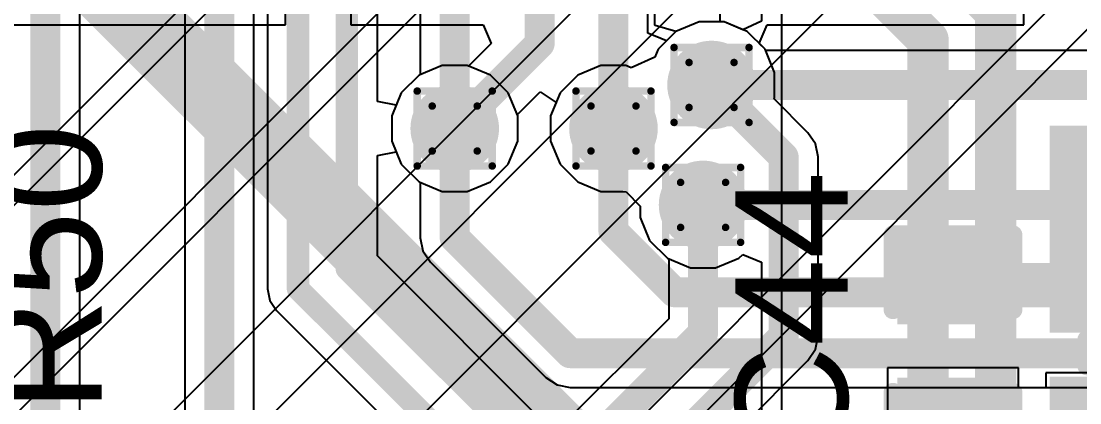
# Model space of a CAD drawing. Header units: inches. Extents: x -6 to 5433, y -4 to 5447.
# Drawn here: x 15.55 to 22.72, y 22.36 to 24.94 of the extents above; entities that cross this region are included whole.
import ezdxf

# ---------------------------------------------------------------- set-up
doc = ezdxf.new("R2010")
doc.units = ezdxf.units.IN
for name, color, linetype in [('Bottom Layer', 5, 'Continuous'), ('Drill Drawing', 1, 'Continuous'), ('Ground', 16, 'Continuous'), ('Power', 76, 'Continuous'), ('Top Layer', 1, 'Continuous'), ('Top Overlay', 2, 'Continuous'), ('Top Paste', 8, 'Continuous'), ('Top Solder', 216, 'Continuous'), ('Via Holes', 16, 'Continuous')]:
    doc.layers.add(name, color=color, linetype=linetype)
doc.styles.add('Arial', font='', dxfattribs={"height": 0.2})
doc.styles.get('Arial').set_extended_font_data('Arial')

# ---------------------------------------------------------------- blocks, each defined once
blk = doc.blocks.new('TL3340AF160QG_33')
at = {"layer": 'Top Solder'}
blk.add_line((0.7722, 1.9528), (-5441.5052, 5436.5959), dxfattribs=at)
blk = doc.blocks.new('SMD3225_4P_36')
at = {"layer": 'Top Layer'}
for points in [[(-1.8, 1.45), (-0.4, 1.45), (-0.4, 0.25), (-1.8, 0.25)], [(0.4, 1.45), (1.8, 1.45), (1.8, 0.25), (0.4, 0.25)], [(-1.8, -0.25), (-0.4, -0.25), (-0.4, -1.45), (-1.8, -1.45)], [(0.4, -0.25), (1.8, -0.25), (1.8, -1.45), (0.4, -1.45)]]:
    blk.add_hatch(color=1, dxfattribs=at).paths.add_polyline_path(points)
at = {"layer": 'Top Paste'}
for points in [[(-1.8, 1.45), (-0.4, 1.45), (-0.4, 0.25), (-1.8, 0.25)], [(0.4, 1.45), (1.8, 1.45), (1.8, 0.25), (0.4, 0.25)], [(-1.8, -0.25), (-0.4, -0.25), (-0.4, -1.45), (-1.8, -1.45)], [(0.4, -0.25), (1.8, -0.25), (1.8, -1.45), (0.4, -1.45)]]:
    blk.add_hatch(color=8, dxfattribs=at).paths.add_polyline_path(points)
at = {"layer": 'Top Solder'}
for points in [[(-1.9016, 1.5516), (-0.2984, 1.5516), (-0.2984, 0.1484), (-1.9016, 0.1484)], [(0.2984, 1.5516), (1.9016, 1.5516), (1.9016, 0.1484), (0.2984, 0.1484)], [(-1.9016, -0.1484), (-0.2984, -0.1484), (-0.2984, -1.5516), (-1.9016, -1.5516)], [(0.2984, -0.1484), (1.9016, -0.1484), (1.9016, -1.5516), (0.2984, -1.5516)]]:
    blk.add_hatch(color=216, dxfattribs=at).paths.add_polyline_path(points)
at = {"layer": 'Top Overlay'}
for points in [[(0.1778, 1.2954, 0.127, 0.127, 0), (-0.2032, 1.2954, 0.127, 0.127, 0)], [(-1.651, 0.0762, 0.127, 0.127, 0), (-1.651, -0.1016, 0.127, 0.127, 0)], [(1.651, 0.0762, 0.127, 0.127, 0), (1.651, -0.1016, 0.127, 0.127, 0)], [(-2.0828, -0.7112, 0.127, 0.127, 0), (-2.0828, -0.9652, 0.127, 0.127, 0)], [(-1.9558, -0.8382, 0.127, 0.127, 0), (-2.0828, -0.7112, 0.127, 0.127, 0)], [(-1.9558, -0.8382, 0.127, 0.127, 0), (-2.0828, -0.9652, 0.127, 0.127, 0)], [(0.1778, -1.2954, 0.127, 0.127, 0), (-0.2032, -1.2954, 0.127, 0.127, 0)]]:
    blk.add_lwpolyline(points, format="xyseb", dxfattribs=at)
for points in [[(-0.2349, 1.2954, 0.0635, 0.0635, 1), (-0.1714, 1.2954, 0.0635, 0.0635, 1)], [(0.1461, 1.2954, 0.0635, 0.0635, 1), (0.2095, 1.2954, 0.0635, 0.0635, 1)], [(-1.6827, 0.0762, 0.0635, 0.0635, 1), (-1.6193, 0.0762, 0.0635, 0.0635, 1)], [(1.6193, 0.0762, 0.0635, 0.0635, 1), (1.6827, 0.0762, 0.0635, 0.0635, 1)], [(-1.6827, -0.1016, 0.0635, 0.0635, 1), (-1.6193, -0.1016, 0.0635, 0.0635, 1)], [(1.6193, -0.1016, 0.0635, 0.0635, 1), (1.6827, -0.1016, 0.0635, 0.0635, 1)], [(-2.1145, -0.7112, 0.0635, 0.0635, 1), (-2.0511, -0.7112, 0.0635, 0.0635, 1)], [(-2.1145, -0.7112, 0.0635, 0.0635, 1), (-2.0511, -0.7112, 0.0635, 0.0635, 1)], [(-1.9875, -0.8382, 0.0635, 0.0635, 1), (-1.9241, -0.8382, 0.0635, 0.0635, 1)], [(-1.9875, -0.8382, 0.0635, 0.0635, 1), (-1.9241, -0.8382, 0.0635, 0.0635, 1)], [(-2.1145, -0.9652, 0.0635, 0.0635, 1), (-2.0511, -0.9652, 0.0635, 0.0635, 1)], [(-2.1145, -0.9652, 0.0635, 0.0635, 1), (-2.0511, -0.9652, 0.0635, 0.0635, 1)], [(-0.2349, -1.2954, 0.0635, 0.0635, 1), (-0.1714, -1.2954, 0.0635, 0.0635, 1)], [(0.1461, -1.2954, 0.0635, 0.0635, 1), (0.2095, -1.2954, 0.0635, 0.0635, 1)]]:
    blk.add_lwpolyline(points, format="xyseb", close=True, dxfattribs=at)
blk = doc.blocks.new('WQFN_30_EP_2_5_4_5__43')
at = {"layer": 'Top Solder'}
for p in [(-0.8186, 1.9036), (0.6841, 1.9024), (-1.4658, 1.6525), (1.4499, 1.6459), (1.0303, -1.946), (-1.4501, -1.9542), (-0.9382, -2.4882), (0.6841, -2.4976)]:
    blk.add_line(p, (-5421.1797, -5430.6074), dxfattribs=at)
blk = doc.blocks.new('C___0402_189')
at = {"layer": 'Top Layer'}
for points in [[(-0.6985, -0.3175), (-0.6985, 0.3175), (-0.2413, 0.3175), (-0.2413, -0.3175)], [(0.2413, -0.3175), (0.2413, 0.3175), (0.6985, 0.3175), (0.6985, -0.3175)]]:
    blk.add_hatch(color=1, dxfattribs=at).paths.add_polyline_path(points)
at = {"layer": 'Top Paste'}
for points in [[(-0.6985, -0.3175), (-0.6985, 0.3175), (-0.2413, 0.3175), (-0.2413, -0.3175)], [(0.2413, -0.3175), (0.2413, 0.3175), (0.6985, 0.3175), (0.6985, -0.3175)]]:
    blk.add_hatch(color=8, dxfattribs=at).paths.add_polyline_path(points)
at = {"layer": 'Top Solder'}
for points in [[(-0.7585, -0.3775), (-0.7585, 0.3775), (-0.1813, 0.3775), (-0.1813, -0.3775)], [(0.1813, -0.3775), (0.1813, 0.3775), (0.7585, 0.3775), (0.7585, -0.3775)]]:
    blk.add_hatch(color=216, dxfattribs=at).paths.add_polyline_path(points)
at = {"layer": 'Top Overlay'}
for points in [[(-0.2794, 0.4064, 0.127, 0.127, 0), (-0.7874, 0.4064, 0.127, 0.127, 0)], [(-0.7874, -0.4064, 0.127, 0.127, 0), (-0.7874, 0.4064, 0.127, 0.127, 0)], [(0.7874, 0.4064, 0.127, 0.127, 0), (0.2794, 0.4064, 0.127, 0.127, 0)], [(0.7874, -0.4064, 0.127, 0.127, 0), (0.7874, 0.4064, 0.127, 0.127, 0)], [(-0.2794, -0.4064, 0.127, 0.127, 0), (-0.7874, -0.4064, 0.127, 0.127, 0)], [(0.7874, -0.4064, 0.127, 0.127, 0), (0.2794, -0.4064, 0.127, 0.127, 0)]]:
    blk.add_lwpolyline(points, format="xyseb", dxfattribs=at)
for points in [[(-0.8191, 0.4064, 0.0635, 0.0635, 1), (-0.7556, 0.4064, 0.0635, 0.0635, 1)], [(-0.8191, 0.4064, 0.0635, 0.0635, 1), (-0.7556, 0.4064, 0.0635, 0.0635, 1)], [(-0.3111, 0.4064, 0.0635, 0.0635, 1), (-0.2477, 0.4064, 0.0635, 0.0635, 1)], [(0.2477, 0.4064, 0.0635, 0.0635, 1), (0.3111, 0.4064, 0.0635, 0.0635, 1)], [(0.7556, 0.4064, 0.0635, 0.0635, 1), (0.8191, 0.4064, 0.0635, 0.0635, 1)], [(0.7556, 0.4064, 0.0635, 0.0635, 1), (0.8191, 0.4064, 0.0635, 0.0635, 1)], [(-0.8191, -0.4064, 0.0635, 0.0635, 1), (-0.7556, -0.4064, 0.0635, 0.0635, 1)], [(-0.8191, -0.4064, 0.0635, 0.0635, 1), (-0.7556, -0.4064, 0.0635, 0.0635, 1)], [(-0.3111, -0.4064, 0.0635, 0.0635, 1), (-0.2477, -0.4064, 0.0635, 0.0635, 1)], [(0.2477, -0.4064, 0.0635, 0.0635, 1), (0.3111, -0.4064, 0.0635, 0.0635, 1)], [(0.7556, -0.4064, 0.0635, 0.0635, 1), (0.8191, -0.4064, 0.0635, 0.0635, 1)], [(0.7556, -0.4064, 0.0635, 0.0635, 1), (0.8191, -0.4064, 0.0635, 0.0635, 1)]]:
    blk.add_lwpolyline(points, format="xyseb", close=True, dxfattribs=at)

msp = doc.modelspace()

# ---------------------------------------------------------------- hatches: boundary and pattern name
at = {"layer": 'Bottom Layer'}
h = msp.add_hatch(color=5, dxfattribs=at)
edge = h.paths.add_edge_path()
edge.add_arc((20.225, 24.511), 0.3, 0, 360)
h = msp.add_hatch(color=5, dxfattribs=at)
edge = h.paths.add_edge_path()
edge.add_arc((18.4856, 24.2158), 0.3, 0, 360)
h = msp.add_hatch(color=5, dxfattribs=at)
edge = h.paths.add_edge_path()
edge.add_arc((19.5606, 24.2158), 0.3, 0, 360)
h = msp.add_hatch(color=5, dxfattribs=at)
edge = h.paths.add_edge_path()
edge.add_arc((20.1676, 23.6982), 0.3, 0, 360)
at = {"layer": 'Ground'}
h = msp.add_hatch(color=16, dxfattribs=at)
edge = h.paths.add_edge_path()
edge.add_arc((20.225, 24.511), 0.3, 0, 360)
h = msp.add_hatch(color=16, dxfattribs=at)
edge = h.paths.add_edge_path()
edge.add_arc((18.4856, 24.2158), 0.3, 0, 360)
h = msp.add_hatch(color=16, dxfattribs=at)
edge = h.paths.add_edge_path()
edge.add_arc((19.5606, 24.2158), 0.3, 0, 360)
h = msp.add_hatch(color=16, dxfattribs=at)
edge = h.paths.add_edge_path()
edge.add_arc((20.1676, 23.6982), 0.3, 0, 360)
at = {"layer": 'Power'}
h = msp.add_hatch(color=76, dxfattribs=at)
edge = h.paths.add_edge_path()
edge.add_arc((20.225, 24.511), 0.3, 0, 360)
h = msp.add_hatch(color=76, dxfattribs=at)
edge = h.paths.add_edge_path()
edge.add_arc((18.4856, 24.2158), 0.3, 0, 360)
h = msp.add_hatch(color=76, dxfattribs=at)
edge = h.paths.add_edge_path()
edge.add_arc((19.5606, 24.2158), 0.3, 0, 360)
h = msp.add_hatch(color=76, dxfattribs=at)
edge = h.paths.add_edge_path()
edge.add_arc((20.1676, 23.6982), 0.3, 0, 360)
at = {"layer": 'Top Layer'}
h = msp.add_hatch(color=1, dxfattribs=at)
edge = h.paths.add_edge_path()
edge.add_arc((20.225, 24.511), 0.3, 0, 360)
h = msp.add_hatch(color=1, dxfattribs=at)
edge = h.paths.add_edge_path()
edge.add_arc((18.4856, 24.2158), 0.3, 0, 360)
h = msp.add_hatch(color=1, dxfattribs=at)
edge = h.paths.add_edge_path()
edge.add_arc((19.5606, 24.2158), 0.3, 0, 360)
h = msp.add_hatch(color=1, dxfattribs=at)
edge = h.paths.add_edge_path()
edge.add_arc((20.1676, 23.6982), 0.3, 0, 360)
at = {"layer": 'Via Holes'}
h = msp.add_hatch(color=7, dxfattribs=at)
edge = h.paths.add_edge_path()
edge.add_arc((20.225, 24.511), 0.15, 0, 360)
h = msp.add_hatch(color=7, dxfattribs=at)
edge = h.paths.add_edge_path()
edge.add_arc((18.4856, 24.2158), 0.15, 0, 360)
h = msp.add_hatch(color=7, dxfattribs=at)
edge = h.paths.add_edge_path()
edge.add_arc((19.5606, 24.2158), 0.15, 0, 360)
h = msp.add_hatch(color=7, dxfattribs=at)
edge = h.paths.add_edge_path()
edge.add_arc((20.1676, 23.6982), 0.15, 0, 360)

# ---------------------------------------------------------------- linework, layer by layer
at = {"layer": 'Bottom Layer'}
for points in [[(13.0382, 28.2649, 0.508, 0.508, 0), (20.158, 21.1451, 0.508, 0.508, 0)], [(21.0144, 26.1395, 0.2794, 0.2794, 0), (22.1488, 25.0052, 0.2794, 0.2794, 0)], [(20.8251, 25.6823, 0.2794, 0.2794, 0), (21.6916, 24.8158, 0.2794, 0.2794, 0)], [(22.1488, 21.5169, 0.2794, 0.2794, 0), (22.1488, 25.0052, 0.2794, 0.2794, 0)], [(21.6916, 21.3275, 0.2794, 0.2794, 0), (21.6916, 24.8158, 0.2794, 0.2794, 0)]]:
    msp.add_lwpolyline(points, format="xyseb", dxfattribs=at)
for points in [[(22.079, 25.0052, 0.1397, 0.1397, 1), (22.2187, 25.0052, 0.1397, 0.1397, 1)], [(22.079, 25.0052, 0.1397, 0.1397, 1), (22.2187, 25.0052, 0.1397, 0.1397, 1)], [(21.6218, 24.8158, 0.1397, 0.1397, 1), (21.7615, 24.8158, 0.1397, 0.1397, 1)], [(21.6218, 24.8158, 0.1397, 0.1397, 1), (21.7615, 24.8158, 0.1397, 0.1397, 1)]]:
    msp.add_lwpolyline(points, format="xyseb", close=True, dxfattribs=at)
at = {"layer": 'Drill Drawing'}
for points in [[(19.971, 24.765, 0.0508, 0.0508, 0), (20.479, 24.765, 0.0508, 0.0508, 0)], [(19.971, 24.257, 0.0508, 0.0508, 0), (19.971, 24.765, 0.0508, 0.0508, 0)], [(20.479, 24.257, 0.0508, 0.0508, 0), (20.479, 24.765, 0.0508, 0.0508, 0)], [(20.0726, 24.6634, 0.0508, 0.0508, 0), (20.3774, 24.6634, 0.0508, 0.0508, 0)], [(20.0726, 24.3586, 0.0508, 0.0508, 0), (20.0726, 24.6634, 0.0508, 0.0508, 0)], [(20.3774, 24.3586, 0.0508, 0.0508, 0), (20.3774, 24.6634, 0.0508, 0.0508, 0)], [(18.2316, 24.4698, 0.0508, 0.0508, 0), (18.7396, 24.4698, 0.0508, 0.0508, 0)], [(18.2316, 23.9618, 0.0508, 0.0508, 0), (18.2316, 24.4698, 0.0508, 0.0508, 0)], [(18.7396, 23.9618, 0.0508, 0.0508, 0), (18.7396, 24.4698, 0.0508, 0.0508, 0)], [(19.3066, 24.4698, 0.0508, 0.0508, 0), (19.8146, 24.4698, 0.0508, 0.0508, 0)], [(19.3066, 23.9618, 0.0508, 0.0508, 0), (19.3066, 24.4698, 0.0508, 0.0508, 0)], [(19.8146, 23.9618, 0.0508, 0.0508, 0), (19.8146, 24.4698, 0.0508, 0.0508, 0)], [(18.3332, 24.3682, 0.0508, 0.0508, 0), (18.638, 24.3682, 0.0508, 0.0508, 0)], [(18.3332, 24.0634, 0.0508, 0.0508, 0), (18.3332, 24.3682, 0.0508, 0.0508, 0)], [(18.638, 24.0634, 0.0508, 0.0508, 0), (18.638, 24.3682, 0.0508, 0.0508, 0)], [(19.4082, 24.3682, 0.0508, 0.0508, 0), (19.713, 24.3682, 0.0508, 0.0508, 0)], [(19.4082, 24.0634, 0.0508, 0.0508, 0), (19.4082, 24.3682, 0.0508, 0.0508, 0)], [(19.713, 24.0634, 0.0508, 0.0508, 0), (19.713, 24.3682, 0.0508, 0.0508, 0)], [(20.0726, 24.3586, 0.0508, 0.0508, 0), (20.3774, 24.3586, 0.0508, 0.0508, 0)], [(19.971, 24.257, 0.0508, 0.0508, 0), (20.479, 24.257, 0.0508, 0.0508, 0)], [(18.3332, 24.0634, 0.0508, 0.0508, 0), (18.638, 24.0634, 0.0508, 0.0508, 0)], [(19.4082, 24.0634, 0.0508, 0.0508, 0), (19.713, 24.0634, 0.0508, 0.0508, 0)], [(18.2316, 23.9618, 0.0508, 0.0508, 0), (18.7396, 23.9618, 0.0508, 0.0508, 0)], [(19.3066, 23.9618, 0.0508, 0.0508, 0), (19.8146, 23.9618, 0.0508, 0.0508, 0)], [(19.9136, 23.9522, 0.0508, 0.0508, 0), (20.4216, 23.9522, 0.0508, 0.0508, 0)], [(19.9136, 23.4442, 0.0508, 0.0508, 0), (19.9136, 23.9522, 0.0508, 0.0508, 0)], [(20.4216, 23.4442, 0.0508, 0.0508, 0), (20.4216, 23.9522, 0.0508, 0.0508, 0)], [(20.0152, 23.8506, 0.0508, 0.0508, 0), (20.32, 23.8506, 0.0508, 0.0508, 0)], [(20.0152, 23.5458, 0.0508, 0.0508, 0), (20.0152, 23.8506, 0.0508, 0.0508, 0)], [(20.32, 23.5458, 0.0508, 0.0508, 0), (20.32, 23.8506, 0.0508, 0.0508, 0)], [(20.0152, 23.5458, 0.0508, 0.0508, 0), (20.32, 23.5458, 0.0508, 0.0508, 0)], [(19.9136, 23.4442, 0.0508, 0.0508, 0), (20.4216, 23.4442, 0.0508, 0.0508, 0)]]:
    msp.add_lwpolyline(points, format="xyseb", dxfattribs=at)
for points in [[(19.9583, 24.765, 0.0254, 0.0254, 1), (19.9837, 24.765, 0.0254, 0.0254, 1)], [(19.9583, 24.765, 0.0254, 0.0254, 1), (19.9837, 24.765, 0.0254, 0.0254, 1)], [(20.4663, 24.765, 0.0254, 0.0254, 1), (20.4917, 24.765, 0.0254, 0.0254, 1)], [(20.4663, 24.765, 0.0254, 0.0254, 1), (20.4917, 24.765, 0.0254, 0.0254, 1)], [(20.0599, 24.6634, 0.0254, 0.0254, 1), (20.0853, 24.6634, 0.0254, 0.0254, 1)], [(20.0599, 24.6634, 0.0254, 0.0254, 1), (20.0853, 24.6634, 0.0254, 0.0254, 1)], [(20.3647, 24.6634, 0.0254, 0.0254, 1), (20.3901, 24.6634, 0.0254, 0.0254, 1)], [(20.3647, 24.6634, 0.0254, 0.0254, 1), (20.3901, 24.6634, 0.0254, 0.0254, 1)], [(18.2189, 24.4698, 0.0254, 0.0254, 1), (18.2443, 24.4698, 0.0254, 0.0254, 1)], [(18.2189, 24.4698, 0.0254, 0.0254, 1), (18.2443, 24.4698, 0.0254, 0.0254, 1)], [(18.7269, 24.4698, 0.0254, 0.0254, 1), (18.7523, 24.4698, 0.0254, 0.0254, 1)], [(18.7269, 24.4698, 0.0254, 0.0254, 1), (18.7523, 24.4698, 0.0254, 0.0254, 1)], [(19.2939, 24.4698, 0.0254, 0.0254, 1), (19.3193, 24.4698, 0.0254, 0.0254, 1)], [(19.2939, 24.4698, 0.0254, 0.0254, 1), (19.3193, 24.4698, 0.0254, 0.0254, 1)], [(19.8019, 24.4698, 0.0254, 0.0254, 1), (19.8273, 24.4698, 0.0254, 0.0254, 1)], [(19.8019, 24.4698, 0.0254, 0.0254, 1), (19.8273, 24.4698, 0.0254, 0.0254, 1)], [(18.3205, 24.3682, 0.0254, 0.0254, 1), (18.3459, 24.3682, 0.0254, 0.0254, 1)], [(18.3205, 24.3682, 0.0254, 0.0254, 1), (18.3459, 24.3682, 0.0254, 0.0254, 1)], [(18.6253, 24.3682, 0.0254, 0.0254, 1), (18.6507, 24.3682, 0.0254, 0.0254, 1)], [(18.6253, 24.3682, 0.0254, 0.0254, 1), (18.6507, 24.3682, 0.0254, 0.0254, 1)], [(19.3955, 24.3682, 0.0254, 0.0254, 1), (19.4209, 24.3682, 0.0254, 0.0254, 1)], [(19.3955, 24.3682, 0.0254, 0.0254, 1), (19.4209, 24.3682, 0.0254, 0.0254, 1)], [(19.7003, 24.3682, 0.0254, 0.0254, 1), (19.7257, 24.3682, 0.0254, 0.0254, 1)], [(19.7003, 24.3682, 0.0254, 0.0254, 1), (19.7257, 24.3682, 0.0254, 0.0254, 1)], [(20.0599, 24.3586, 0.0254, 0.0254, 1), (20.0853, 24.3586, 0.0254, 0.0254, 1)], [(20.0599, 24.3586, 0.0254, 0.0254, 1), (20.0853, 24.3586, 0.0254, 0.0254, 1)], [(20.3647, 24.3586, 0.0254, 0.0254, 1), (20.3901, 24.3586, 0.0254, 0.0254, 1)], [(20.3647, 24.3586, 0.0254, 0.0254, 1), (20.3901, 24.3586, 0.0254, 0.0254, 1)], [(19.9583, 24.257, 0.0254, 0.0254, 1), (19.9837, 24.257, 0.0254, 0.0254, 1)], [(19.9583, 24.257, 0.0254, 0.0254, 1), (19.9837, 24.257, 0.0254, 0.0254, 1)], [(20.4663, 24.257, 0.0254, 0.0254, 1), (20.4917, 24.257, 0.0254, 0.0254, 1)], [(20.4663, 24.257, 0.0254, 0.0254, 1), (20.4917, 24.257, 0.0254, 0.0254, 1)], [(18.3205, 24.0634, 0.0254, 0.0254, 1), (18.3459, 24.0634, 0.0254, 0.0254, 1)], [(18.3205, 24.0634, 0.0254, 0.0254, 1), (18.3459, 24.0634, 0.0254, 0.0254, 1)], [(18.6253, 24.0634, 0.0254, 0.0254, 1), (18.6507, 24.0634, 0.0254, 0.0254, 1)], [(18.6253, 24.0634, 0.0254, 0.0254, 1), (18.6507, 24.0634, 0.0254, 0.0254, 1)], [(19.3955, 24.0634, 0.0254, 0.0254, 1), (19.4209, 24.0634, 0.0254, 0.0254, 1)], [(19.3955, 24.0634, 0.0254, 0.0254, 1), (19.4209, 24.0634, 0.0254, 0.0254, 1)], [(19.7003, 24.0634, 0.0254, 0.0254, 1), (19.7257, 24.0634, 0.0254, 0.0254, 1)], [(19.7003, 24.0634, 0.0254, 0.0254, 1), (19.7257, 24.0634, 0.0254, 0.0254, 1)], [(18.2189, 23.9618, 0.0254, 0.0254, 1), (18.2443, 23.9618, 0.0254, 0.0254, 1)], [(18.2189, 23.9618, 0.0254, 0.0254, 1), (18.2443, 23.9618, 0.0254, 0.0254, 1)], [(18.7269, 23.9618, 0.0254, 0.0254, 1), (18.7523, 23.9618, 0.0254, 0.0254, 1)], [(18.7269, 23.9618, 0.0254, 0.0254, 1), (18.7523, 23.9618, 0.0254, 0.0254, 1)], [(19.2939, 23.9618, 0.0254, 0.0254, 1), (19.3193, 23.9618, 0.0254, 0.0254, 1)], [(19.2939, 23.9618, 0.0254, 0.0254, 1), (19.3193, 23.9618, 0.0254, 0.0254, 1)], [(19.8019, 23.9618, 0.0254, 0.0254, 1), (19.8273, 23.9618, 0.0254, 0.0254, 1)], [(19.8019, 23.9618, 0.0254, 0.0254, 1), (19.8273, 23.9618, 0.0254, 0.0254, 1)], [(19.9009, 23.9522, 0.0254, 0.0254, 1), (19.9263, 23.9522, 0.0254, 0.0254, 1)], [(19.9009, 23.9522, 0.0254, 0.0254, 1), (19.9263, 23.9522, 0.0254, 0.0254, 1)], [(20.4089, 23.9522, 0.0254, 0.0254, 1), (20.4343, 23.9522, 0.0254, 0.0254, 1)], [(20.4089, 23.9522, 0.0254, 0.0254, 1), (20.4343, 23.9522, 0.0254, 0.0254, 1)], [(20.0025, 23.8506, 0.0254, 0.0254, 1), (20.0279, 23.8506, 0.0254, 0.0254, 1)], [(20.0025, 23.8506, 0.0254, 0.0254, 1), (20.0279, 23.8506, 0.0254, 0.0254, 1)], [(20.3073, 23.8506, 0.0254, 0.0254, 1), (20.3327, 23.8506, 0.0254, 0.0254, 1)], [(20.3073, 23.8506, 0.0254, 0.0254, 1), (20.3327, 23.8506, 0.0254, 0.0254, 1)], [(20.0025, 23.5458, 0.0254, 0.0254, 1), (20.0279, 23.5458, 0.0254, 0.0254, 1)], [(20.0025, 23.5458, 0.0254, 0.0254, 1), (20.0279, 23.5458, 0.0254, 0.0254, 1)], [(20.3073, 23.5458, 0.0254, 0.0254, 1), (20.3327, 23.5458, 0.0254, 0.0254, 1)], [(20.3073, 23.5458, 0.0254, 0.0254, 1), (20.3327, 23.5458, 0.0254, 0.0254, 1)], [(19.9009, 23.4442, 0.0254, 0.0254, 1), (19.9263, 23.4442, 0.0254, 0.0254, 1)], [(19.9009, 23.4442, 0.0254, 0.0254, 1), (19.9263, 23.4442, 0.0254, 0.0254, 1)], [(20.4089, 23.4442, 0.0254, 0.0254, 1), (20.4343, 23.4442, 0.0254, 0.0254, 1)], [(20.4089, 23.4442, 0.0254, 0.0254, 1), (20.4343, 23.4442, 0.0254, 0.0254, 1)]]:
    msp.add_lwpolyline(points, format="xyseb", close=True, dxfattribs=at)
at = {"layer": 'Ground'}
for p, q in [((17.2172, 27.5339), (17.2172, 23.1296)), ((17.9618, 24.3989), (17.9618, 27.3113)), ((18.2525, 26.2949), (18.2525, 24.5815)), ((19.7937, 24.8632), (19.7937, 26.3117)), ((20.14, 24.938), (19.9831, 24.873)), ((20.3099, 24.938), (20.14, 24.938)), ((20.4668, 24.873), (20.3099, 24.938)), ((19.9207, 24.8106), (19.7937, 24.8632)), ((19.9831, 24.873), (19.9207, 24.8106)), ((20.587, 24.7529), (20.4668, 24.873)), ((20.5906, 24.7441), (20.587, 24.7529)), ((29.9931, 24.7441), (20.5906, 24.7441)), ((18.2437, 24.5778), (18.1236, 24.4577)), ((18.2525, 24.5815), (18.2437, 24.5778)), ((18.1236, 24.4577), (18.0888, 24.3736)), ((18.0888, 24.3736), (17.9618, 24.3989)), ((17.9618, 24.0328), (18.0888, 24.058)), ((17.9618, 23.3522), (17.9618, 24.0328)), ((18.0888, 24.058), (18.1236, 23.9739)), ((18.1236, 23.9739), (18.2437, 23.8538)), ((18.2437, 23.8538), (18.2525, 23.8502)), ((18.2525, 23.8502), (18.2525, 23.4752)), ((18.2525, 23.4752), (18.2703, 23.386)), ((18.2703, 23.386), (18.3208, 23.3104)), ((21.3141, 19.9999), (17.9618, 23.3522)), ((18.3208, 23.3104), (19.1027, 22.5285)), ((17.2172, 23.1296), (17.2172, 23.1296)), ((17.2172, 23.1296), (17.233, 23.0503)), ((17.233, 23.0503), (17.2779, 22.9831)), ((17.2779, 22.9831), (18.3614, 21.8996)), ((19.1027, 22.5285), (19.1783, 22.478)), ((19.1783, 22.478), (19.2675, 22.4603)), ((19.2675, 22.4603), (31.1087, 22.4603))]:
    msp.add_line(p, q, dxfattribs=at)
for points in [[(17.4244, 23.1296, 0.1524, 0.1524, 0), (17.4244, 27.5339, 0.1524, 0.1524, 0)], [(17.7546, 23.2664, 0.1524, 0.1524, 0), (17.7546, 27.3971, 0.1524, 0.1524, 0)], [(19.5606, 24.2158, 0.2032, 0.2032, 0), (19.5606, 26.4082, 0.2032, 0.2032, 0)], [(18.4856, 24.2158, 0.2032, 0.2032, 0), (18.4856, 26.2949, 0.2032, 0.2032, 0)], [(20.225, 24.511, 0.2032, 0.2032, 0), (30.0896, 24.511, 0.2032, 0.2032, 0)], [(18.4856, 23.4752, 0.2032, 0.2032, 0), (18.4856, 24.2158, 0.2032, 0.2032, 0)], [(19.5606, 23.5178, 0.2032, 0.2032, 0), (19.5606, 24.2158, 0.2032, 0.2032, 0)], [(20.1676, 23.6982, 0.2032, 0.2032, 0), (30.0947, 23.6982, 0.2032, 0.2032, 0)], [(19.5606, 23.5178, 0.2032, 0.2032, 0), (19.972, 23.1064, 0.2032, 0.2032, 0)], [(18.4856, 23.4752, 0.2032, 0.2032, 0), (19.2675, 22.6933, 0.2032, 0.2032, 0)], [(17.7546, 23.2664, 0.1524, 0.1524, 0), (21.1676, 19.8534, 0.1524, 0.1524, 0)], [(17.4244, 23.1296, 0.1524, 0.1524, 0), (20.8374, 19.7166, 0.1524, 0.1524, 0)], [(19.972, 23.1064, 0.2032, 0.2032, 0), (31.3763, 23.1064, 0.2032, 0.2032, 0)], [(19.2675, 22.6933, 0.2032, 0.2032, 0), (31.2052, 22.6933, 0.2032, 0.2032, 0)]]:
    msp.add_lwpolyline(points, format="xyseb", dxfattribs=at)
for points in [[(20.1742, 24.511, 0.1016, 0.1016, 1), (20.2758, 24.511, 0.1016, 0.1016, 1)], [(18.4348, 24.2158, 0.1016, 0.1016, 1), (18.5364, 24.2158, 0.1016, 0.1016, 1)], [(18.4348, 24.2158, 0.1016, 0.1016, 1), (18.5364, 24.2158, 0.1016, 0.1016, 1)], [(19.5098, 24.2158, 0.1016, 0.1016, 1), (19.6114, 24.2158, 0.1016, 0.1016, 1)], [(19.5098, 24.2158, 0.1016, 0.1016, 1), (19.6114, 24.2158, 0.1016, 0.1016, 1)], [(20.1168, 23.6982, 0.1016, 0.1016, 1), (20.2184, 23.6982, 0.1016, 0.1016, 1)], [(19.5098, 23.5178, 0.1016, 0.1016, 1), (19.6114, 23.5178, 0.1016, 0.1016, 1)], [(19.5098, 23.5178, 0.1016, 0.1016, 1), (19.6114, 23.5178, 0.1016, 0.1016, 1)], [(18.4348, 23.4752, 0.1016, 0.1016, 1), (18.5364, 23.4752, 0.1016, 0.1016, 1)], [(18.4348, 23.4752, 0.1016, 0.1016, 1), (18.5364, 23.4752, 0.1016, 0.1016, 1)], [(17.7165, 23.2664, 0.0762, 0.0762, 1), (17.7927, 23.2664, 0.0762, 0.0762, 1)], [(17.7165, 23.2664, 0.0762, 0.0762, 1), (17.7927, 23.2664, 0.0762, 0.0762, 1)], [(17.3863, 23.1296, 0.0762, 0.0762, 1), (17.4625, 23.1296, 0.0762, 0.0762, 1)], [(17.3863, 23.1296, 0.0762, 0.0762, 1), (17.4625, 23.1296, 0.0762, 0.0762, 1)], [(19.9212, 23.1064, 0.1016, 0.1016, 1), (20.0228, 23.1064, 0.1016, 0.1016, 1)], [(19.9212, 23.1064, 0.1016, 0.1016, 1), (20.0228, 23.1064, 0.1016, 0.1016, 1)], [(19.2167, 22.6933, 0.1016, 0.1016, 1), (19.3183, 22.6933, 0.1016, 0.1016, 1)], [(19.2167, 22.6933, 0.1016, 0.1016, 1), (19.3183, 22.6933, 0.1016, 0.1016, 1)]]:
    msp.add_lwpolyline(points, format="xyseb", close=True, dxfattribs=at)
at = {"layer": 'Power'}
for p, q in [((15.9462, 21.7512), (15.9462, 29.4491)), ((16.6579, 27.1884), (16.6579, 20.0343)), ((20.5629, 27.1266), (20.5629, 24.9429)), ((20.7003, 21.5518), (20.7003, 27.1266)), ((17.1241, 19.1124), (17.1241, 27.0918)), ((20.14, 24.938), (19.9831, 24.873)), ((20.3099, 24.938), (20.14, 24.938)), ((20.4359, 24.8858), (20.3099, 24.938)), ((20.5629, 24.9429), (20.4359, 24.8858)), ((19.9831, 24.873), (19.863, 24.7529)), ((19.863, 24.7529), (19.8408, 24.6994)), ((19.8408, 24.6994), (19.6806, 24.6283)), ((18.4007, 24.6428), (18.2437, 24.5778)), ((18.5705, 24.6428), (18.4007, 24.6428)), ((18.7275, 24.5778), (18.5705, 24.6428)), ((19.4757, 24.6428), (19.3187, 24.5778)), ((19.6455, 24.6428), (19.4757, 24.6428)), ((19.6806, 24.6283), (19.6455, 24.6428)), ((18.2437, 24.5778), (18.1236, 24.4577)), ((18.8476, 24.4577), (18.7275, 24.5778)), ((19.3187, 24.5778), (19.1986, 24.4577)), ((18.1236, 24.4577), (18.0586, 24.3008)), ((18.9126, 24.3008), (18.8476, 24.4577)), ((19.1986, 24.4577), (19.1336, 24.3008)), ((18.0586, 24.3008), (18.0586, 24.1309)), ((18.9126, 24.1309), (18.9126, 24.3008)), ((19.1336, 24.3008), (19.1336, 24.1309)), ((18.0586, 24.1309), (18.1236, 23.9739)), ((18.8476, 23.9739), (18.9126, 24.1309)), ((19.1336, 24.1309), (19.1986, 23.9739)), ((18.1236, 23.9739), (18.2437, 23.8538)), ((18.7275, 23.8538), (18.8476, 23.9739)), ((19.1986, 23.9739), (19.3187, 23.8538)), ((18.2437, 23.8538), (18.4007, 23.7888)), ((18.5705, 23.7888), (18.7275, 23.8538)), ((19.3187, 23.8538), (19.4757, 23.7888)), ((18.4007, 23.7888), (18.5705, 23.7888)), ((19.4757, 23.7888), (19.6233, 23.7888)), ((19.6233, 23.7888), (19.6466, 23.7877)), ((19.6466, 23.7877), (19.7406, 23.6907)), ((19.7406, 23.6907), (19.7406, 23.6133)), ((19.7406, 23.6133), (19.8056, 23.4563)), ((19.8056, 23.4563), (19.9257, 23.3362)), ((19.9257, 23.3362), (20.0827, 23.2712)), ((20.2525, 23.2712), (20.4095, 23.3362)), ((20.4095, 23.3362), (20.4359, 23.3626)), ((20.4359, 23.3626), (20.5629, 23.31)), ((20.5629, 23.31), (20.5629, 21.5518)), ((20.0827, 23.2712), (20.2525, 23.2712))]:
    msp.add_line(p, q, dxfattribs=at)
for points in [[(15.7131, 21.7512, 0.2032, 0.2032, 0), (15.7131, 29.5457, 0.2032, 0.2032, 0)], [(16.891, 11.2364, 0.2032, 0.2032, 0), (16.891, 27.1884, 0.2032, 0.2032, 0)]]:
    msp.add_lwpolyline(points, format="xyseb", dxfattribs=at)
at = {"layer": 'Top Layer'}
for p, q in [((17.3401, 24.9187), (17.3401, 26.6227)), ((17.7811, 26.6227), (17.7811, 24.9187)), ((19.8401, 24.9187), (19.8401, 26.6227)), ((22.3401, 24.9187), (22.3401, 26.6227)), ((20.2811, 25.0094), (20.2811, 24.938)), ((15.2811, 24.9187), (17.3401, 24.9187)), ((17.7811, 24.9187), (18.6793, 24.9187)), ((18.6793, 24.9187), (18.7319, 24.7917)), ((19.8436, 24.9131), (19.8401, 24.9187)), ((19.9831, 24.873), (19.8436, 24.9131)), ((20.14, 24.938), (19.9831, 24.873)), ((20.2374, 24.938), (20.14, 24.938)), ((20.2811, 24.938), (20.2374, 24.938)), ((20.5481, 24.7917), (20.6007, 24.9187)), ((20.6007, 24.9187), (22.3401, 24.9187)), ((18.7319, 24.7917), (18.5793, 24.6392)), ((20.587, 24.7529), (20.5481, 24.7917)), ((20.652, 24.5959), (20.587, 24.7529)), ((18.4007, 24.6428), (18.2437, 24.5778)), ((18.5705, 24.6428), (18.4007, 24.6428)), ((18.5793, 24.6392), (18.5705, 24.6428)), ((20.652, 24.4261), (20.652, 24.5959)), ((18.2437, 24.5778), (18.1236, 24.4577)), ((18.1236, 24.4577), (18.0586, 24.3008)), ((18.909, 24.3096), (19.064, 24.4646)), ((19.064, 24.4646), (19.1717, 24.3927)), ((19.1717, 24.3927), (19.1336, 24.3008)), ((20.6483, 24.4173), (20.652, 24.4261)), ((20.8779, 24.1877), (20.6483, 24.4173)), ((18.9126, 24.3008), (18.909, 24.3096)), ((18.0586, 24.3008), (18.0586, 24.1309)), ((18.9126, 24.1309), (18.9126, 24.3008)), ((19.1336, 24.3008), (19.1336, 24.1309)), ((20.9284, 24.1121), (20.8779, 24.1877)), ((18.0586, 24.1309), (18.1236, 23.9739)), ((18.8476, 23.9739), (18.9126, 24.1309)), ((19.1336, 24.1309), (19.1986, 23.9739)), ((20.9462, 24.0229), (20.9284, 24.1121)), ((20.9462, 22.8087), (20.9462, 24.0229)), ((18.1236, 23.9739), (18.2437, 23.8538)), ((18.7275, 23.8538), (18.8476, 23.9739)), ((19.1986, 23.9739), (19.3187, 23.8538)), ((18.2437, 23.8538), (18.4007, 23.7888)), ((18.5705, 23.7888), (18.7275, 23.8538)), ((19.3187, 23.8538), (19.4757, 23.7888)), ((18.4007, 23.7888), (18.5705, 23.7888)), ((19.4757, 23.7888), (19.6233, 23.7888)), ((19.6233, 23.7888), (19.6466, 23.7877)), ((19.6466, 23.7877), (19.7406, 23.6907)), ((19.7406, 23.6907), (19.7406, 23.6133)), ((19.7406, 23.6133), (19.8056, 23.4563)), ((19.8056, 23.4563), (19.9257, 23.3362)), ((19.9257, 23.3362), (19.9345, 23.3326)), ((19.9345, 23.3326), (19.9345, 22.9269)), ((19.9345, 22.9269), (18.676, 21.6683)), ((20.9284, 22.7196), (20.9462, 22.8087)), ((20.8779, 22.6439), (20.9284, 22.7196)), ((19.1365, 20.9025), (20.8779, 22.6439)), ((22.3045, 22.5937), (21.4155, 22.5937)), ((21.4155, 22.5937), (21.4155, 21.8825)), ((22.3045, 22.4582), (22.3045, 22.5937)), ((24.1438, 22.5606), (22.4898, 22.5606)), ((22.4898, 22.5606), (22.4898, 22.4582)), ((22.4898, 22.4582), (22.3045, 22.4582))]:
    msp.add_line(p, q, dxfattribs=at)
for points in [[(19.0606, 24.7908, 0.2032, 0.2032, 0), (19.0606, 25.7707, 0.2032, 0.2032, 0)], [(19.5606, 24.2158, 0.2032, 0.2032, 0), (19.5606, 25.7707, 0.2032, 0.2032, 0)], [(18.4856, 24.2158, 0.2032, 0.2032, 0), (19.0606, 24.7908, 0.2032, 0.2032, 0)], [(20.225, 24.511, 0.2032, 0.2032, 0), (20.7131, 24.0229, 0.2032, 0.2032, 0)], [(20.7131, 22.8087, 0.2032, 0.2032, 0), (20.7131, 24.0229, 0.2032, 0.2032, 0)], [(20.1676, 22.8304, 0.2032, 0.2032, 0), (20.1676, 23.6982, 0.2032, 0.2032, 0)], [(21.86, 23.1779, 0.254, 0.254, 0), (22.9611, 23.1779, 0.254, 0.254, 0)], [(18.6986, 21.3614, 0.2032, 0.2032, 0), (20.1676, 22.8304, 0.2032, 0.2032, 0)], [(18.7131, 20.8087, 0.2032, 0.2032, 0), (20.7131, 22.8087, 0.2032, 0.2032, 0)]]:
    msp.add_lwpolyline(points, format="xyseb", dxfattribs=at)
for points in [[(19.0098, 24.7908, 0.1016, 0.1016, 1), (19.1114, 24.7908, 0.1016, 0.1016, 1)], [(19.0098, 24.7908, 0.1016, 0.1016, 1), (19.1114, 24.7908, 0.1016, 0.1016, 1)], [(20.1742, 24.511, 0.1016, 0.1016, 1), (20.2758, 24.511, 0.1016, 0.1016, 1)], [(18.4348, 24.2158, 0.1016, 0.1016, 1), (18.5364, 24.2158, 0.1016, 0.1016, 1)], [(19.5098, 24.2158, 0.1016, 0.1016, 1), (19.6114, 24.2158, 0.1016, 0.1016, 1)], [(20.6623, 24.0229, 0.1016, 0.1016, 1), (20.7639, 24.0229, 0.1016, 0.1016, 1)], [(20.6623, 24.0229, 0.1016, 0.1016, 1), (20.7639, 24.0229, 0.1016, 0.1016, 1)], [(20.1168, 23.6982, 0.1016, 0.1016, 1), (20.2184, 23.6982, 0.1016, 0.1016, 1)], [(21.7965, 23.1779, 0.127, 0.127, 1), (21.9235, 23.1779, 0.127, 0.127, 1)], [(20.1168, 22.8304, 0.1016, 0.1016, 1), (20.2184, 22.8304, 0.1016, 0.1016, 1)], [(20.1168, 22.8304, 0.1016, 0.1016, 1), (20.2184, 22.8304, 0.1016, 0.1016, 1)], [(20.6623, 22.8087, 0.1016, 0.1016, 1), (20.7639, 22.8087, 0.1016, 0.1016, 1)], [(20.6623, 22.8087, 0.1016, 0.1016, 1), (20.7639, 22.8087, 0.1016, 0.1016, 1)]]:
    msp.add_lwpolyline(points, format="xyseb", close=True, dxfattribs=at)

# ---------------------------------------------------------------- block references
for name, p, rotation in [('TL3340AF160QG_33', (-3.7438, 5.9879), 270), ('WQFN_30_EP_2_5_4_5__43', (11.6724, 16.8857), 180), ('SMD3225_4P_36', (24.4168, 22.6836), 180), ('C___0402_189', (21.86, 22.708), 270)]:
    msp.add_blockref(name, p, dxfattribs=dict(rotation=rotation))

# ---------------------------------------------------------------- texts
at = {"layer": 'Top Overlay', "style": 'Arial'}
for s, p in [('R50', (16.0937, 22.2937)), ('C44', (21.1471, 21.9717))]:
    msp.add_text(s, height=0.762, rotation=90, dxfattribs=at).set_placement(p)

doc.saveas('drawing.dxf')
